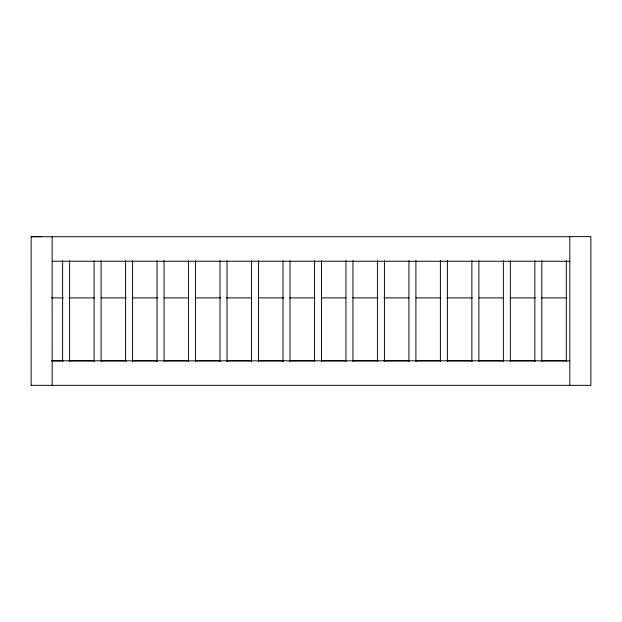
<?xml version="1.0" encoding="UTF-8"?>
<svg xmlns="http://www.w3.org/2000/svg" width="622" height="622" viewBox="0 0 622 622"><rect width="100%" height="100%" fill="white"/><g stroke="black" fill="none" stroke-linecap="round" stroke-linejoin="round"><path stroke-width="0.93" d="M41.627 236.648L31.131 236.648L31.17 385.376M31.17 236.733L569.822 236.733M52.155 261.263L569.822 261.263M51.572 297.884L63.234 297.884M69.058 297.884L94.326 297.884M101.122 297.884L126.39 297.884M132.222 297.884L157.483 297.884M164.286 297.884L188.575 297.884M195.378 297.884L220.639 297.884M226.47 297.884L251.731 297.884M258.534 297.884L283.795 297.884M289.627 297.884L314.887 297.884M321.691 297.884L345.98 297.884M352.783 297.884L378.044 297.884M383.875 297.884L409.136 297.884M415.939 297.884L440.228 297.884M447.031 297.884L472.292 297.884M479.096 297.884L503.385 297.884M510.188 297.884L535.456 297.884M541.28 297.884L566.549 297.884M52.155 360.799L569.822 360.799M51.572 360.846L63.234 360.846M69.058 360.846L94.326 360.846M101.122 360.846L126.39 360.846M132.222 360.846L157.483 360.846M164.286 360.846L188.575 360.846M195.378 360.846L220.639 360.846M226.47 360.846L251.731 360.846M258.534 360.846L283.795 360.846M289.627 360.846L314.887 360.846M321.691 360.846L345.98 360.846M352.783 360.846L378.044 360.846M383.875 360.846L409.136 360.846M415.939 360.846L440.228 360.846M447.031 360.846L472.292 360.846M479.096 360.846L503.385 360.846M510.188 360.846L535.456 360.846M541.28 360.846L566.549 360.846M31.1 385.337L590.869 385.337L590.869 236.624L569.822 236.624L569.822 385.337M566.323 260.525L566.323 361.39M541.832 260.525L541.832 361.39M534.842 260.525L534.842 361.39M510.351 260.525L510.351 361.39M503.361 260.525L503.361 361.39M478.87 260.525L478.87 361.39M471.873 260.525L471.873 361.39M447.389 260.525L447.389 361.39M440.392 260.525L440.392 361.39M415.908 260.525L415.908 361.39M408.911 260.525L408.911 361.39M384.427 260.525L384.427 361.39M377.43 260.525L377.43 361.39M352.946 260.525L352.946 361.39M345.949 260.525L345.949 361.39M321.465 260.525L321.465 361.39M314.468 260.525L314.468 361.39M289.984 260.525L289.984 361.39M282.987 260.525L282.987 361.39M258.503 260.525L258.503 361.39M251.506 260.525L251.506 361.39M227.022 260.525L227.022 361.39M220.025 260.525L220.025 361.39M195.541 260.525L195.541 361.39M188.544 260.525L188.544 361.39M164.06 260.525L164.06 361.39M157.063 260.525L157.063 361.39M132.579 260.525L132.579 361.39M125.582 260.525L125.582 361.39M101.098 260.525L101.098 361.39M94.101 260.525L94.101 361.39M69.61 260.525L69.61 361.39M62.62 260.525L62.62 361.39M52.124 236.733L52.155 385.376"/></g></svg>
